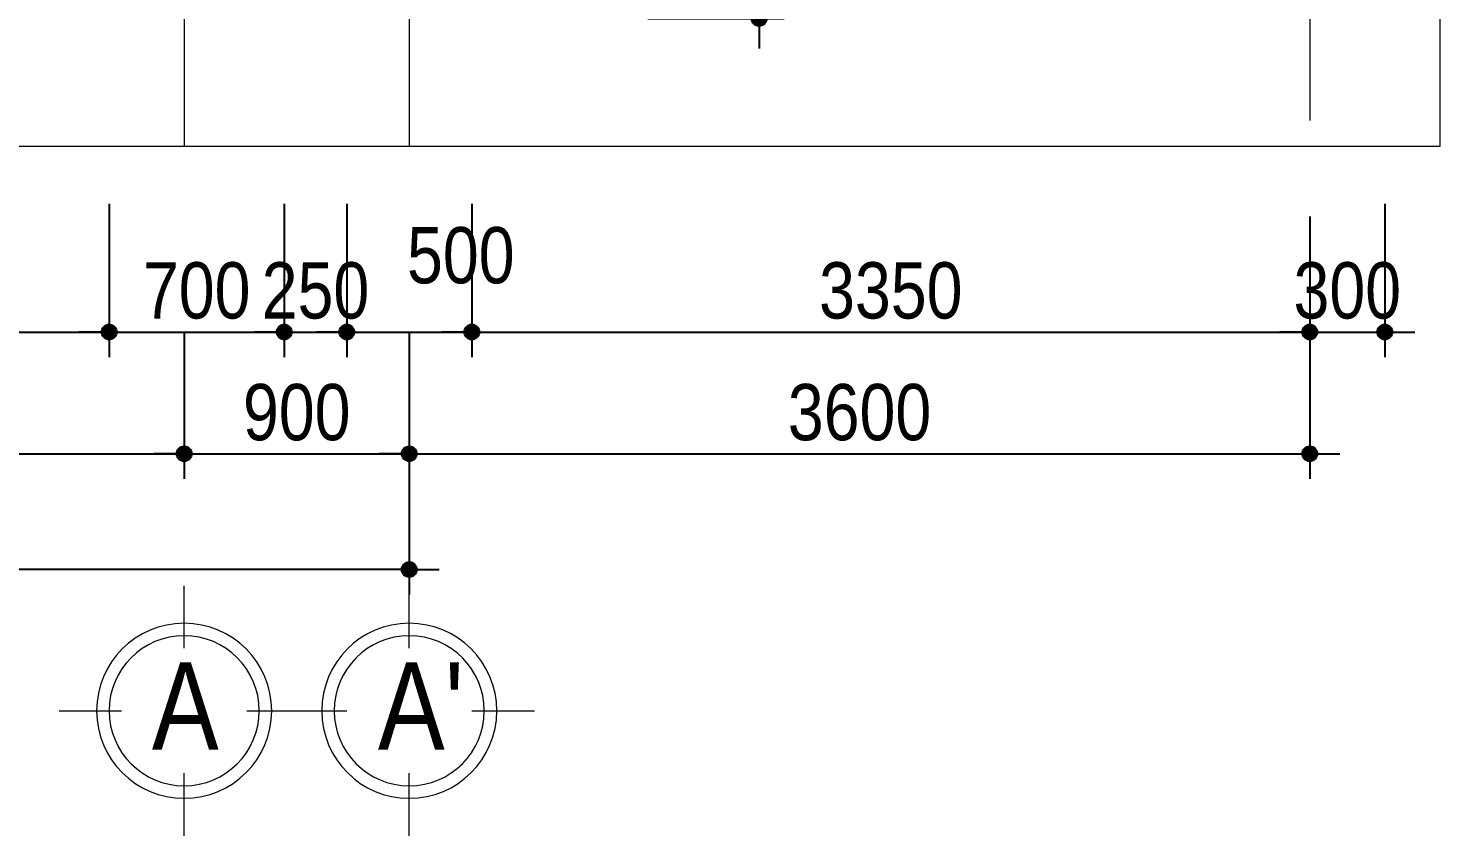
# Model space of a CAD drawing. Extents: x -79995 to 347433, y -157641 to 104789.
# Drawn here: x 52022 to 57665, y -32262 to -29033 of the extents above; entities that cross this region are included whole.
import ezdxf
from ezdxf.enums import TextEntityAlignment as Align

# ---------------------------------------------------------------- set-up
doc = ezdxf.new("R2010")
doc.units = 0
doc.linetypes.add('ACAD_ISO10W100', pattern=[18, 12, -3, 0, -3])
doc.layers.get('DEFPOINTS').update_dxf_attribs({"linetype": 'CONTINUOUS'})
doc.layers.add('DIM', color=1, linetype='CONTINUOUS')
doc.layers.add('TAGS', color=60, linetype='CONTINUOUS')
doc.layers.add('TEN TRUC', color=3, linetype='CONTINUOUS', lineweight=18)
doc.layers.add('TRUC', color=24, linetype='CONTINUOUS', lineweight=0)
doc.styles.add('HEL-CONDENSE', font='')
doc.styles.get("Standard").update_dxf_attribs({"font": '', "height": 25})
doc.styles.add('VNI-HELVE-CONDENSEN', font='')
doc.styles.get('HEL-CONDENSE').set_extended_font_data('VNI-Helve-Condense')
doc.styles.get('Standard').set_extended_font_data('VNI-Helve-Condense')
doc.styles.get('VNI-HELVE-CONDENSEN').set_extended_font_data('VNI-Helve-Condense')
doc.dimstyles.new('D100', dxfattribs={"dimtxt": 225, "dimasz": 1.2, "dimexe": 100, "dimexo": 0, "dimgap": 50, "dimtad": 1, "dimdec": 0, "dimzin": 13, "dimdsep": 46, "dimtxsty": 'HEL-CONDENSE', "dimblk": 'D50', "dimcen": 0, "dimclrd": 1, "dimclre": 1, "dimclrt": 7, "dimadec": 0, "dimazin": 0, "dimtfac": 1, "dimtdec": 0, "dimtmove": 0, "dimatfit": 3, "dimldrblk": 'D50', "dimfxl": 1, "dimtolj": 1, "dimtzin": 13, "dimarcsym": 0})
doc.dimstyles.get("Standard").update_dxf_attribs({"dimtxt": 0.18, "dimasz": 0.18, "dimexe": 0.18, "dimexo": 0.0625, "dimgap": 0.09, "dimtad": 0, "dimtih": 1, "dimtoh": 1, "dimdec": 4, "dimzin": 0, "dimdsep": 46, "dimtxsty": 'Standard', "dimcen": 0.09, "dimadec": 0, "dimazin": 0, "dimtfac": 1, "dimtdec": 4, "dimtofl": 0, "dimtmove": 0, "dimatfit": 3, "dimfxl": 1, "dimtolj": 1, "dimtzin": 0, "dimarcsym": 0})

# ---------------------------------------------------------------- blocks, each defined once
blk = doc.blocks.new('D50')
at = {"layer": 'DIM'}
blk.add_hatch(color=256, dxfattribs=at).paths.add_polyline_path([(25, 0, 1), (-25, 0, 1)])
blk.add_line((25, 0), (100, 0), dxfattribs=at)
blk.add_circle((0, 0), 25, dxfattribs=at)
blk = doc.blocks.new('*D903')
at = {"layer": 'DEFPOINTS', "color": 0, "transparency": 16777216}
for p in [(38645, -30247.5), (53545, -30247.5), (38645, -31197.6)]:
    blk.add_point(p, dxfattribs=at)
at = {"layer": 'DIM', "color": 1, "lineweight": -2, "transparency": 16777216}
for p, q in [((38645, -30247.5), (38645, -31297.6)), ((53545, -30247.5), (53545, -31297.6)), ((53543.8, -31197.6), (38646.2, -31197.6))]:
    blk.add_line(p, q, dxfattribs=at)
at = {"layer": 'DIM', "color": 1, "lineweight": -2, "transparency": 16777216, "xscale": 1.199999999999999, "yscale": 1.199999999999999, "zscale": 1.199999999999999, "rotation": 180}
blk.add_blockref('D50', (38645, -31197.6), dxfattribs=at)
at = {"layer": 'DIM', "color": 1, "lineweight": -2, "transparency": 16777216, "xscale": 1.199999999999999, "yscale": 1.199999999999999, "zscale": 1.199999999999999}
blk.add_blockref('D50', (53545, -31197.6), dxfattribs=at)
at = {"layer": 'DIM', "color": 7, "transparency": 16777216, "insert": (46095, -31032.7), "char_height": 225, "attachment_point": 5, "style": 'HEL-CONDENSE'}
blk.add_mtext('\\A1;14900', dxfattribs=at)
blk = doc.blocks.new('A$C206177D3')
at = {"layer": 'TEN TRUC', "ltscale": 1000}
for p, q in [((-36.6, 240.1), (-36.6, 490.1)), ((-286.6, -9.9), (-536.6, -9.9)), ((463.4, -9.9), (213.4, -9.9)), ((-36.6, -509.9), (-36.6, -259.9))]:
    blk.add_line(p, q, dxfattribs=at)
blk.add_circle((-36.6, -9.9), 350, dxfattribs=at)
at = {"layer": 'TEN TRUC', "color": 254, "ltscale": 1000}
blk.add_circle((-36.6, -9.9), 300, dxfattribs=at)
blk = doc.blocks.new('*D904')
at = {"layer": 'DEFPOINTS', "color": 0, "transparency": 16777216}
for p in [(50645, -30247.5), (52645, -30247.5), (52645, -30734.4)]:
    blk.add_point(p, dxfattribs=at)
at = {"layer": 'DIM', "color": 1, "lineweight": -2, "transparency": 16777216}
for p, q in [((50645, -30247.5), (50645, -30834.4)), ((52645, -30247.5), (52645, -30834.4)), ((50646.2, -30734.4), (52643.8, -30734.4))]:
    blk.add_line(p, q, dxfattribs=at)
at = {"layer": 'DIM', "color": 1, "lineweight": -2, "transparency": 16777216, "xscale": 1.199999999999999, "yscale": 1.199999999999999, "zscale": 1.199999999999999, "rotation": 180}
blk.add_blockref('D50', (50645, -30734.4), dxfattribs=at)
at = {"layer": 'DIM', "color": 1, "lineweight": -2, "transparency": 16777216, "xscale": 1.199999999999999, "yscale": 1.199999999999999, "zscale": 1.199999999999999}
blk.add_blockref('D50', (52645, -30734.4), dxfattribs=at)
at = {"layer": 'DIM', "color": 7, "transparency": 16777216, "insert": (51645, -30569.5), "char_height": 225, "attachment_point": 5, "style": 'HEL-CONDENSE'}
blk.add_mtext('\\A1;2000', dxfattribs=at)
blk = doc.blocks.new('*D905')
at = {"layer": 'DEFPOINTS', "color": 0, "transparency": 16777216}
for p in [(52645, -30247.5), (53545, -30247.5), (53545, -30734.4)]:
    blk.add_point(p, dxfattribs=at)
at = {"layer": 'DIM', "color": 1, "lineweight": -2, "transparency": 16777216}
for p, q in [((52645, -30247.5), (52645, -30834.4)), ((53545, -30247.5), (53545, -30834.4)), ((52646.2, -30734.4), (53543.8, -30734.4))]:
    blk.add_line(p, q, dxfattribs=at)
at = {"layer": 'DIM', "color": 1, "lineweight": -2, "transparency": 16777216, "xscale": 1.199999999999999, "yscale": 1.199999999999999, "zscale": 1.199999999999999, "rotation": 180}
blk.add_blockref('D50', (52645, -30734.4), dxfattribs=at)
at = {"layer": 'DIM', "color": 1, "lineweight": -2, "transparency": 16777216, "xscale": 1.199999999999999, "yscale": 1.199999999999999, "zscale": 1.199999999999999}
blk.add_blockref('D50', (53545, -30734.4), dxfattribs=at)
at = {"layer": 'DIM', "color": 7, "transparency": 16777216, "insert": (53095, -30569.5), "char_height": 225, "attachment_point": 5, "style": 'HEL-CONDENSE'}
blk.add_mtext('\\A1;900', dxfattribs=at)
blk = doc.blocks.new('*D907')
at = {"layer": 'DEFPOINTS', "color": 0, "transparency": 16777216}
for p in [(53545, -30247.5), (57145, -30247.5), (57145, -30734.4)]:
    blk.add_point(p, dxfattribs=at)
at = {"layer": 'DIM', "color": 1, "lineweight": -2, "transparency": 16777216}
for p, q in [((53545, -30247.5), (53545, -30834.4)), ((57145, -30247.5), (57145, -30834.4)), ((53546.2, -30734.4), (57143.8, -30734.4))]:
    blk.add_line(p, q, dxfattribs=at)
at = {"layer": 'DIM', "color": 1, "lineweight": -2, "transparency": 16777216, "xscale": 1.199999999999999, "yscale": 1.199999999999999, "zscale": 1.199999999999999, "rotation": 180}
blk.add_blockref('D50', (53545, -30734.4), dxfattribs=at)
at = {"layer": 'DIM', "color": 1, "lineweight": -2, "transparency": 16777216, "xscale": 1.199999999999999, "yscale": 1.199999999999999, "zscale": 1.199999999999999}
blk.add_blockref('D50', (57145, -30734.4), dxfattribs=at)
at = {"layer": 'DIM', "color": 7, "transparency": 16777216, "insert": (55345, -30569.5), "char_height": 225, "attachment_point": 5, "style": 'HEL-CONDENSE'}
blk.add_mtext('\\A1;3600', dxfattribs=at)
blk = doc.blocks.new('*D928')
at = {"layer": 'DEFPOINTS', "color": 0, "linetype": 'Continuous', "transparency": 16777216}
for p in [(54444.2, -28244.2), (54499.1, -28994.2), (54943.4, -28994.2)]:
    blk.add_point(p, dxfattribs=at)
at = {"layer": 'DIM', "color": 1, "linetype": 'Continuous', "lineweight": -2, "transparency": 16777216}
for p, q in [((54444.2, -28244.2), (55043.4, -28244.2)), ((54943.4, -28245.4), (54943.4, -28993)), ((54499.1, -28994.2), (55043.4, -28994.2))]:
    blk.add_line(p, q, dxfattribs=at)
at = {"layer": 'DIM', "color": 1, "linetype": 'Continuous', "lineweight": -2, "transparency": 16777216, "xscale": 1.199999999999999, "yscale": 1.199999999999999, "zscale": 1.199999999999999}
for p, rotation in [((54943.4, -28244.2), 90), ((54943.4, -28994.2), 270)]:
    blk.add_blockref('D50', p, dxfattribs=dict(at, rotation=rotation))
at = {"layer": 'DIM', "color": 7, "linetype": 'Continuous', "transparency": 16777216, "insert": (54778.5, -28619.2), "char_height": 225, "attachment_point": 5, "rotation": 90, "style": 'HEL-CONDENSE'}
blk.add_mtext('\\A1;750', dxfattribs=at)
blk = doc.blocks.new('*D1000')
at = {"layer": 'DEFPOINTS', "color": 0, "linetype": 'Continuous', "transparency": 16777216}
for p in [(52345, -29735.5), (50645, -29785.5), (52345, -30247.5)]:
    blk.add_point(p, dxfattribs=at)
at = {"layer": 'DIM', "color": 1, "linetype": 'Continuous', "lineweight": -2, "transparency": 16777216}
for p, q in [((52345, -29735.5), (52345, -30347.5)), ((50645, -29785.5), (50645, -30347.5)), ((50646.2, -30247.5), (52343.8, -30247.5))]:
    blk.add_line(p, q, dxfattribs=at)
at = {"layer": 'DIM', "color": 1, "linetype": 'Continuous', "lineweight": -2, "transparency": 16777216, "xscale": 1.199999999999999, "yscale": 1.199999999999999, "zscale": 1.199999999999999, "rotation": 180}
blk.add_blockref('D50', (50645, -30247.5), dxfattribs=at)
at = {"layer": 'DIM', "color": 1, "linetype": 'Continuous', "lineweight": -2, "transparency": 16777216, "xscale": 1.199999999999999, "yscale": 1.199999999999999, "zscale": 1.199999999999999}
blk.add_blockref('D50', (52345, -30247.5), dxfattribs=at)
at = {"layer": 'DIM', "color": 7, "linetype": 'Continuous', "transparency": 16777216, "insert": (51495, -30082.6), "char_height": 225, "attachment_point": 5, "style": 'HEL-CONDENSE'}
blk.add_mtext('\\A1;1700', dxfattribs=at)
blk = doc.blocks.new('*D1001')
at = {"layer": 'DEFPOINTS', "color": 0, "linetype": 'Continuous', "transparency": 16777216}
for p in [(52345, -29735.5), (53045, -29735.5), (53045, -30247.5)]:
    blk.add_point(p, dxfattribs=at)
at = {"layer": 'DIM', "color": 1, "linetype": 'Continuous', "lineweight": -2, "transparency": 16777216}
for p, q in [((52345, -29735.5), (52345, -30347.5)), ((53045, -29735.5), (53045, -30347.5)), ((52346.2, -30247.5), (53043.8, -30247.5))]:
    blk.add_line(p, q, dxfattribs=at)
at = {"layer": 'DIM', "color": 1, "linetype": 'Continuous', "lineweight": -2, "transparency": 16777216, "xscale": 1.199999999999999, "yscale": 1.199999999999999, "zscale": 1.199999999999999, "rotation": 180}
blk.add_blockref('D50', (52345, -30247.5), dxfattribs=at)
at = {"layer": 'DIM', "color": 1, "linetype": 'Continuous', "lineweight": -2, "transparency": 16777216, "xscale": 1.199999999999999, "yscale": 1.199999999999999, "zscale": 1.199999999999999}
blk.add_blockref('D50', (53045, -30247.5), dxfattribs=at)
at = {"layer": 'DIM', "color": 7, "linetype": 'Continuous', "transparency": 16777216, "insert": (52695, -30082.6), "char_height": 225, "attachment_point": 5, "style": 'HEL-CONDENSE'}
blk.add_mtext('\\A1;700', dxfattribs=at)
blk = doc.blocks.new('*D1002')
at = {"layer": 'DEFPOINTS', "color": 0, "linetype": 'Continuous', "transparency": 16777216}
for p in [(53045, -29735.5), (53295, -29735.5), (53295, -30247.5)]:
    blk.add_point(p, dxfattribs=at)
at = {"layer": 'DIM', "color": 1, "linetype": 'Continuous', "lineweight": -2, "transparency": 16777216}
for p, q in [((53045, -29735.5), (53045, -30347.5)), ((53295, -29735.5), (53295, -30347.5)), ((53046.2, -30247.5), (53293.8, -30247.5))]:
    blk.add_line(p, q, dxfattribs=at)
at = {"layer": 'DIM', "color": 1, "linetype": 'Continuous', "lineweight": -2, "transparency": 16777216, "xscale": 1.199999999999999, "yscale": 1.199999999999999, "zscale": 1.199999999999999, "rotation": 180}
blk.add_blockref('D50', (53045, -30247.5), dxfattribs=at)
at = {"layer": 'DIM', "color": 1, "linetype": 'Continuous', "lineweight": -2, "transparency": 16777216, "xscale": 1.199999999999999, "yscale": 1.199999999999999, "zscale": 1.199999999999999}
blk.add_blockref('D50', (53295, -30247.5), dxfattribs=at)
at = {"layer": 'DIM', "color": 7, "linetype": 'Continuous', "transparency": 16777216, "insert": (53170, -30082.6), "char_height": 225, "attachment_point": 5, "style": 'HEL-CONDENSE'}
blk.add_mtext('\\A1;250', dxfattribs=at)
blk = doc.blocks.new('*D1003')
at = {"layer": 'DEFPOINTS', "color": 0, "linetype": 'Continuous', "transparency": 16777216}
for p in [(53295, -29735.5), (53795, -29735.5), (53795, -30247.5)]:
    blk.add_point(p, dxfattribs=at)
at = {"layer": 'DIM', "color": 1, "linetype": 'Continuous', "lineweight": -2, "transparency": 16777216}
for p, q in [((53295, -29735.5), (53295, -30347.5)), ((53795, -29735.5), (53795, -30347.5)), ((53296.2, -30247.5), (53793.8, -30247.5))]:
    blk.add_line(p, q, dxfattribs=at)
at = {"layer": 'DIM', "color": 1, "linetype": 'Continuous', "lineweight": -2, "transparency": 16777216, "xscale": 1.199999999999999, "yscale": 1.199999999999999, "zscale": 1.199999999999999, "rotation": 180}
blk.add_blockref('D50', (53295, -30247.5), dxfattribs=at)
at = {"layer": 'DIM', "color": 1, "linetype": 'Continuous', "lineweight": -2, "transparency": 16777216, "xscale": 1.199999999999999, "yscale": 1.199999999999999, "zscale": 1.199999999999999}
blk.add_blockref('D50', (53795, -30247.5), dxfattribs=at)
at = {"layer": 'DIM', "color": 7, "linetype": 'Continuous', "transparency": 16777216, "insert": (53750.9, -29942), "char_height": 225, "attachment_point": 5, "style": 'HEL-CONDENSE'}
blk.add_mtext('\\A1;500', dxfattribs=at)
blk = doc.blocks.new('*D1004')
at = {"layer": 'DEFPOINTS', "color": 0, "linetype": 'Continuous', "transparency": 16777216}
for p in [(53795, -29735.5), (57145, -29785.5), (57145, -30247.5)]:
    blk.add_point(p, dxfattribs=at)
at = {"layer": 'DIM', "color": 1, "linetype": 'Continuous', "lineweight": -2, "transparency": 16777216}
for p, q in [((53795, -29735.5), (53795, -30347.5)), ((57145, -29785.5), (57145, -30347.5)), ((53796.2, -30247.5), (57143.8, -30247.5))]:
    blk.add_line(p, q, dxfattribs=at)
at = {"layer": 'DIM', "color": 1, "linetype": 'Continuous', "lineweight": -2, "transparency": 16777216, "xscale": 1.199999999999999, "yscale": 1.199999999999999, "zscale": 1.199999999999999, "rotation": 180}
blk.add_blockref('D50', (53795, -30247.5), dxfattribs=at)
at = {"layer": 'DIM', "color": 1, "linetype": 'Continuous', "lineweight": -2, "transparency": 16777216, "xscale": 1.199999999999999, "yscale": 1.199999999999999, "zscale": 1.199999999999999}
blk.add_blockref('D50', (57145, -30247.5), dxfattribs=at)
at = {"layer": 'DIM', "color": 7, "linetype": 'Continuous', "transparency": 16777216, "insert": (55470, -30082.6), "char_height": 225, "attachment_point": 5, "style": 'HEL-CONDENSE'}
blk.add_mtext('\\A1;3350', dxfattribs=at)
blk = doc.blocks.new('*D1005')
at = {"layer": 'DEFPOINTS', "color": 0, "linetype": 'Continuous', "transparency": 16777216}
for p in [(57445, -29735.5), (57145, -29785.5), (57445, -30247.5)]:
    blk.add_point(p, dxfattribs=at)
at = {"layer": 'DIM', "color": 1, "linetype": 'Continuous', "lineweight": -2, "transparency": 16777216}
for p, q in [((57445, -29735.5), (57445, -30347.5)), ((57145, -29785.5), (57145, -30347.5)), ((57146.2, -30247.5), (57443.8, -30247.5))]:
    blk.add_line(p, q, dxfattribs=at)
at = {"layer": 'DIM', "color": 1, "linetype": 'Continuous', "lineweight": -2, "transparency": 16777216, "xscale": 1.199999999999999, "yscale": 1.199999999999999, "zscale": 1.199999999999999, "rotation": 180}
blk.add_blockref('D50', (57145, -30247.5), dxfattribs=at)
at = {"layer": 'DIM', "color": 1, "linetype": 'Continuous', "lineweight": -2, "transparency": 16777216, "xscale": 1.199999999999999, "yscale": 1.199999999999999, "zscale": 1.199999999999999}
blk.add_blockref('D50', (57445, -30247.5), dxfattribs=at)
at = {"layer": 'DIM', "color": 7, "linetype": 'Continuous', "transparency": 16777216, "insert": (57295, -30082.6), "char_height": 225, "attachment_point": 5, "style": 'HEL-CONDENSE'}
blk.add_mtext('\\A1;300', dxfattribs=at)

msp = doc.modelspace()

# ---------------------------------------------------------------- linework, layer by layer
at = {"layer": 'TRUC', "linetype": 'ACAD_ISO10W100', "ltscale": 50}
msp.add_line((57144.966, -15300.064), (57144.966, -29506.223), dxfattribs=at)
at = {"layer": 'TRUC', "linetype": 'ACAD_ISO10W100', "ltscale": 0.2}
msp.add_lwpolyline([(36595.367, -15300.064), (57664.711, -15300.064), (57664.711, -29506.223), (36595.367, -29506.223)], close=True, dxfattribs=at)
for points in [[(52644.966, -15300.064), (52644.966, -29506.223)], [(53544.966, -15300.064), (53544.966, -29506.223)]]:
    msp.add_lwpolyline(points, dxfattribs=at)

# ---------------------------------------------------------------- block references
at = {"layer": 'TAGS', "ltscale": 1000}
ref = msp.add_blockref('A$C206177D3', (52608.344, -31752.517), dxfattribs=dict(at, xscale=-1))
ref.add_attrib('A', 'A', dxfattribs={"color": 7, "ltscale": 1000, "height": 350, "style": 'VNI-HELVE-CONDENSEN'}).set_placement((52649.449, -31918.155), align=Align.CENTER)
ref = msp.add_blockref('A$C206177D3', (53508.344, -31752.517), dxfattribs=dict(at, xscale=-1))
ref.add_attrib('A', "A'", dxfattribs={"color": 7, "ltscale": 1000, "height": 350, "style": 'VNI-HELVE-CONDENSEN'}).set_placement((53591.449, -31918.155), align=Align.CENTER)

# ---------------------------------------------------------------- dimensions: what is measured, and where the dimension line sits
at = {"layer": 'DIM', "linetype": 'Continuous'}
dim = msp.add_linear_dim(base=(54943.396, -28994.245), p1=(54444.181, -28244.245), p2=(54499.083, -28994.245), angle=90, dimstyle='D100', override={"dimtmove": 1}, dxfattribs=at)
dim.commit()
dim.dimension.update_dxf_attribs({"geometry": '*D928', "text_midpoint": (54778.496, -28619.245)})
for base, p1, p2, picture, middle in [((52344.966, -30247.51), (50644.966, -29785.532), (52344.966, -29735.532), '*D1000', (51494.966, -30082.61)), ((53044.966, -30247.51), (52344.966, -29735.532), (53044.966, -29735.532), '*D1001', (52694.966, -30082.61)), ((57144.966, -30247.51), (53794.966, -29735.532), (57144.966, -29785.532), '*D1004', (55469.966, -30082.61))]:
    dim = msp.add_linear_dim(base=base, p1=p1, p2=p2, dimstyle='D100', override={"dimtmove": 1}, dxfattribs=at)
    dim.commit()
    dim.dimension.update_dxf_attribs({"geometry": picture, "text_midpoint": middle})
for base, p1, p2, picture, middle in [((53294.966, -30247.51), (53044.966, -29735.532), (53294.966, -29735.532), '*D1002', (53169.966, -30247.51)), ((53794.966, -30247.51), (53294.966, -29735.532), (53794.966, -29735.532), '*D1003', (53750.876, -30106.902)), ((57444.966, -30247.51), (57144.966, -29785.532), (57444.966, -29735.532), '*D1005', (57294.966, -30247.51))]:
    dim = msp.add_linear_dim(base=base, p1=p1, p2=p2, dimstyle='D100', override={"dimtmove": 1}, dxfattribs=at)
    dim.commit()
    dim.dimension.update_dxf_attribs({"geometry": picture, "text_midpoint": middle, "dimtype": 160})
at = {"layer": 'DIM'}
dim = msp.add_aligned_dim(p1=(53544.966, -30247.51), p2=(38644.966, -30247.51), distance=950.072, dimstyle='D100', dxfattribs=at)
dim.commit()
dim.dimension.update_dxf_attribs({"geometry": '*D903', "text_midpoint": (46094.966, -31032.682)})
for base, p1, p2, dimstyle, override, picture, middle in [((52644.966, -30734.361), (50644.966, -30247.51), (52644.966, -30247.51), 'D100', {"dimtmove": 1}, '*D904', (51644.966, -30569.461)), ((53544.966, -30734.361), (52644.966, -30247.51), (53544.966, -30247.51), 'D100', {"dimtmove": 1}, '*D905', (53094.966, -30569.461)), ((57144.966, -30734.361), (53544.966, -30247.51), (57144.966, -30247.51), 'Standard', {"dimtxt": 225, "dimasz": 1.2, "dimexe": 100, "dimexo": 0, "dimgap": 50, "dimtad": 1, "dimtih": 0, "dimtoh": 0, "dimdec": 2, "dimzin": 13, "dimtxsty": 'HEL-CONDENSE', "dimblk": 'D50', "dimcen": 0, "dimclrd": 1, "dimclre": 1, "dimclrt": 7, "dimtdec": 2, "dimtofl": 1, "dimldrblk": 'D50', "dimtzin": 13}, '*D907', (55344.966, -30569.461))]:
    dim = msp.add_linear_dim(base=base, p1=p1, p2=p2, angle=180, dimstyle=dimstyle, override=override, dxfattribs=at)
    dim.commit()
    dim.dimension.update_dxf_attribs({"geometry": picture, "text_midpoint": middle})

doc.saveas('drawing.dxf')
